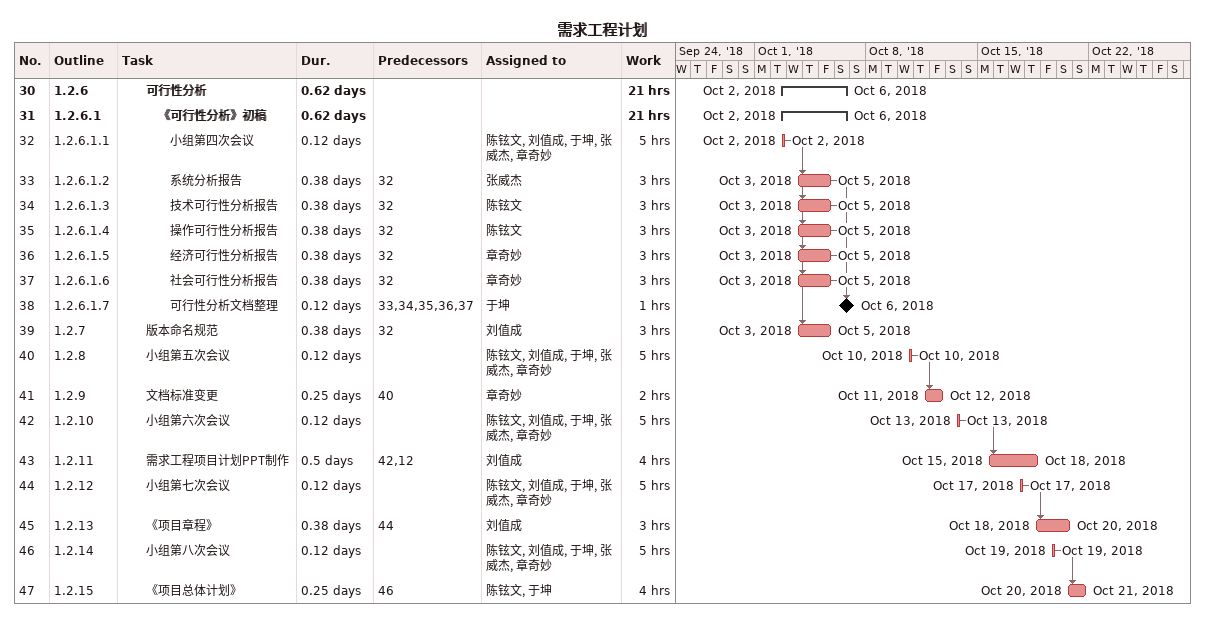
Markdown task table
需求工程计划

| ID | WBS | Task | Duration | Start | Finish | Predecessors | Resources | Work (h) |
|---|---|---|---|---|---|---|---|---|
| 30 | 1.2.6 | **可行性分析** | 0.62d | 2018-10-02 | 2018-10-06 |  |  | 21 |
| 31 | 1.2.6.1 | **《可行性分析》初稿** | 0.62d | 2018-10-02 | 2018-10-06 |  |  | 21 |
| 32 | 1.2.6.1.1 | 小组第四次会议 | 0.12d | 2018-10-02 | 2018-10-02 |  | 陈铉文, 刘值成, 于坤, 张威杰, 章奇妙 | 5 |
| 33 | 1.2.6.1.2 | 系统分析报告 | 0.38d | 2018-10-03 | 2018-10-05 | 32 | 张威杰 | 3 |
| 34 | 1.2.6.1.3 | 技术可行性分析报告 | 0.38d | 2018-10-03 | 2018-10-05 | 32 | 陈铉文 | 3 |
| 35 | 1.2.6.1.4 | 操作可行性分析报告 | 0.38d | 2018-10-03 | 2018-10-05 | 32 | 陈铉文 | 3 |
| 36 | 1.2.6.1.5 | 经济可行性分析报告 | 0.38d | 2018-10-03 | 2018-10-05 | 32 | 章奇妙 | 3 |
| 37 | 1.2.6.1.6 | 社会可行性分析报告 | 0.38d | 2018-10-03 | 2018-10-05 | 32 | 章奇妙 | 3 |
| 38 | 1.2.6.1.7 | 可行性分析文档整理 | 0.12d | 2018-10-06 | 2018-10-06 | 33, 34, 35, 36, 37 | 于坤 | 1 |
| 39 | 1.2.7 | 版本命名规范 | 0.38d | 2018-10-03 | 2018-10-05 | 32 | 刘值成 | 3 |
| 40 | 1.2.8 | 小组第五次会议 | 0.12d | 2018-10-10 | 2018-10-10 |  | 陈铉文, 刘值成, 于坤, 张威杰, 章奇妙 | 5 |
| 41 | 1.2.9 | 文档标准变更 | 0.25d | 2018-10-11 | 2018-10-12 | 40 | 章奇妙 | 2 |
| 42 | 1.2.10 | 小组第六次会议 | 0.12d | 2018-10-13 | 2018-10-13 |  | 陈铉文, 刘值成, 于坤, 张威杰, 章奇妙 | 5 |
| 43 | 1.2.11 | 需求工程项目计划PPT制作 | 0.5d | 2018-10-15 | 2018-10-18 | 42, 12 | 刘值成 | 4 |
| 44 | 1.2.12 | 小组第七次会议 | 0.12d | 2018-10-17 | 2018-10-17 |  | 陈铉文, 刘值成, 于坤, 张威杰, 章奇妙 | 5 |
| 45 | 1.2.13 | 《项目章程》 | 0.38d | 2018-10-18 | 2018-10-20 | 44 | 刘值成 | 3 |
| 46 | 1.2.14 | 小组第八次会议 | 0.12d | 2018-10-19 | 2018-10-19 |  | 陈铉文, 刘值成, 于坤, 张威杰, 章奇妙 | 5 |
| 47 | 1.2.15 | 《项目总体计划》 | 0.25d | 2018-10-20 | 2018-10-21 | 46 | 陈铉文, 于坤 | 4 |
